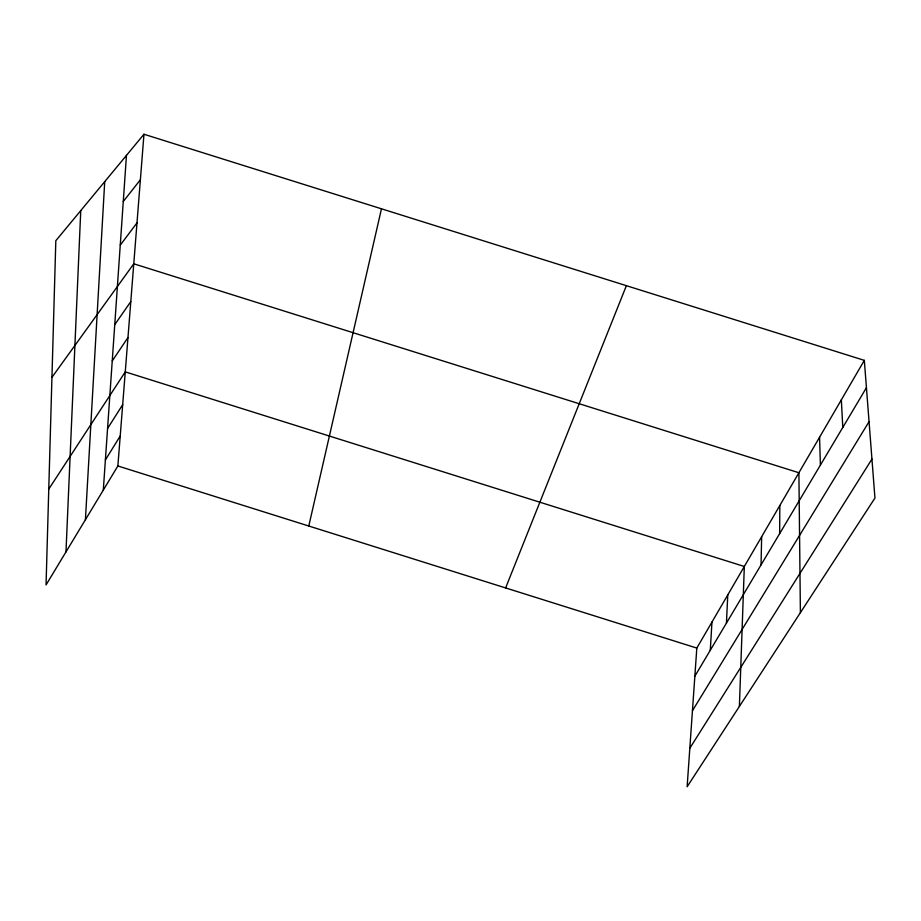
<?xml version="1.0" encoding="UTF-8"?>
<svg xmlns="http://www.w3.org/2000/svg" width="921" height="921" viewBox="0 0 921 921"><rect width="100%" height="100%" fill="white"/><g stroke="black" fill="none" stroke-linecap="round" stroke-linejoin="round"><path stroke-width="1.38" d="M779.65 533.604L779.822 505.502M761.045 564.884L761.655 536.713M739.39 706.419L744.318 566.484L125.268 371.877L48.767 489.132M65.978 551.921L80.749 210.61M726.427 623.103L727.774 594.908M85.411 519.72L104.718 181.656M710.287 650.249L711.956 622.078M103.302 490.087L126.465 155.384M864.324 360.364L696.817 648.073L687.135 786.753L874.95 498.042L864.324 360.364L143.964 134.247L55.824 240.715L46.05 584.927L117.865 465.968L143.964 134.247M308.777 526.018L381.467 208.802M505.617 587.932L626.384 285.683M694.86 676.187L866.431 387.695M692.442 710.736L869.056 421.668M105.385 459.982L120.225 435.99M689.817 748.266L871.945 459.107M107.573 428.484L122.689 404.653M112.247 360.928L127.973 337.547M114.757 324.653L130.805 301.558M51.944 377.322L133.775 263.797L798.898 472.749L800.395 612.649M120.26 245.159L136.987 222.87M123.276 201.503L140.383 179.756M117.865 465.968L696.817 648.073M841.345 399.841L842.784 427.459M819.563 437.245L820.404 465.082"/></g></svg>
